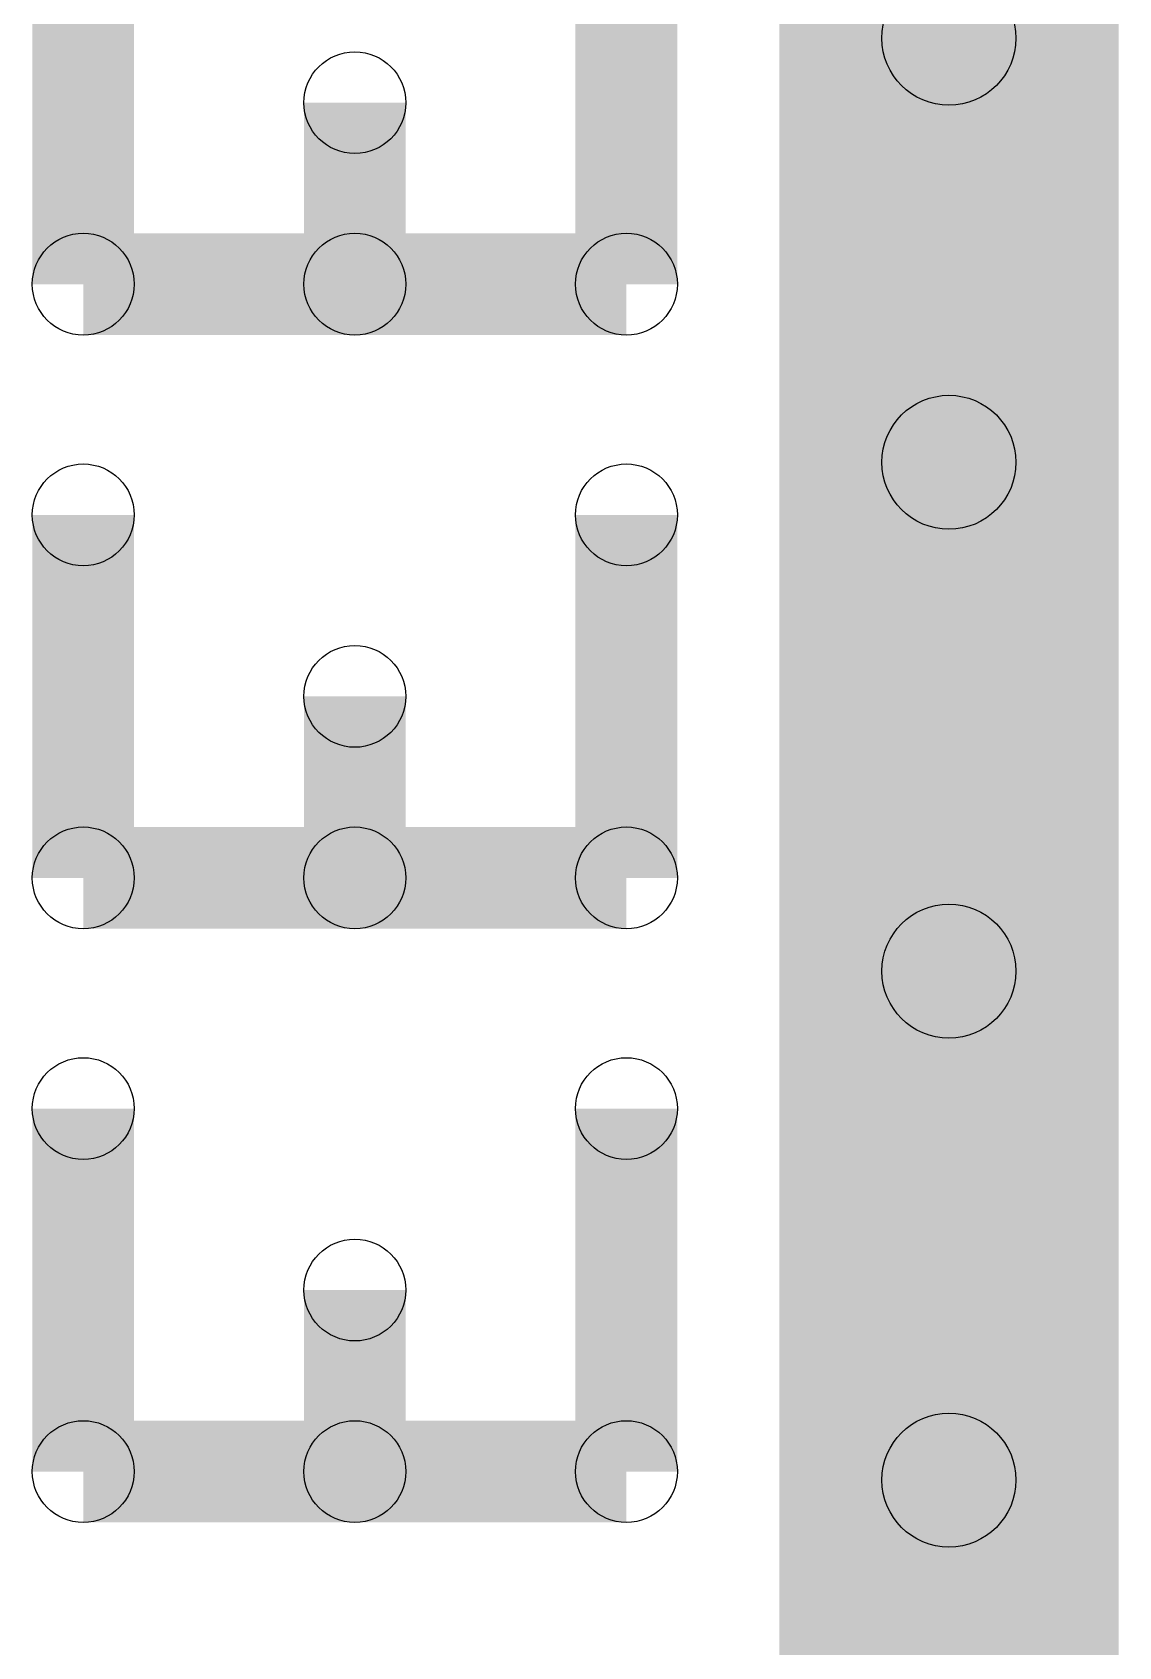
# Model space of a CAD drawing. Extents: x 0 to 126, y 0 to 22.
# Drawn here: x 7.899 to 9.525, y 10.558 to 12.976 of the extents above; entities that cross this region are included whole.
import ezdxf

# ---------------------------------------------------------------- set-up
doc = ezdxf.new("R2010")
doc.units = 0
doc.layers.get('0').update_dxf_attribs({"linetype": 'CONTINUOUS'})
for name, color, linetype in [('SEEEDSTUDIOXIAONRF52840V1_1_GTO', 10, 'CONTINUOUS'), ('SEEEDSTUDIOXIAONRF52840V1_1_GTS', 9, 'CONTINUOUS'), ('SEEEDSTUDIOXIAONRF52840V1_1_TXT', 12, 'CONTINUOUS')]:
    doc.layers.add(name, color=color, linetype=linetype)

# ---------------------------------------------------------------- blocks, each defined once
blk = doc.blocks.new('ROUND_19')
blk.add_circle((0, 0), 0.0762)
blk = doc.blocks.new('ROUND_85')
blk.add_circle((0, 0), 0.1003)

msp = doc.modelspace()

# ---------------------------------------------------------------- linework, layer by layer
at = {"layer": 'SEEEDSTUDIOXIAONRF52840V1_1_GTO', "const_width": 0.508}
msp.add_lwpolyline([(9.271, 16.3957), (9.271, 3.9497)], dxfattribs=at)
at = {"layer": 'SEEEDSTUDIOXIAONRF52840V1_1_GTS'}
for points, const_width in [([(9.2075, 9.5377), (9.2075, 15.8877)], 0.381), ([(7.9756, 12.5984), (7.9756, 13.13942)], 0.1524), ([(8.7884, 13.13942), (8.7884, 12.5984)], 0.1524), ([(8.382, 12.87018), (8.382, 12.5984)], 0.1524), ([(8.7884, 12.5984), (7.9756, 12.5984)], 0.1524), ([(7.9756, 11.7094), (7.9756, 12.25296)], 0.1524), ([(8.7884, 12.25296), (8.7884, 11.7094)], 0.1524), ([(8.382, 11.98118), (8.382, 11.7094)], 0.1524), ([(8.7884, 11.7094), (7.9756, 11.7094)], 0.1524), ([(7.9756, 10.8204), (7.9756, 11.36396)], 0.1524), ([(8.7884, 11.36396), (8.7884, 10.8204)], 0.1524), ([(8.382, 11.09218), (8.382, 10.8204)], 0.1524), ([(8.7884, 10.8204), (7.9756, 10.8204)], 0.1524)]:
    msp.add_lwpolyline(points, dxfattribs=dict(at, const_width=const_width))

# ---------------------------------------------------------------- block references
for p in [(8.382, 12.87018), (7.9756, 12.5984), (8.382, 12.5984), (8.7884, 12.5984), (7.9756, 12.25296), (8.7884, 12.25296), (8.382, 11.98118), (7.9756, 11.7094), (8.382, 11.7094), (8.7884, 11.7094), (7.9756, 11.36396), (8.7884, 11.36396), (8.382, 11.09218), (7.9756, 10.8204), (8.382, 10.8204), (8.7884, 10.8204)]:
    msp.add_blockref('ROUND_19', p, dxfattribs=at)
at = {"layer": 'SEEEDSTUDIOXIAONRF52840V1_1_TXT'}
for p in [(9.271, 12.9667), (9.271, 12.3317), (9.271, 11.5697), (9.271, 10.8077)]:
    msp.add_blockref('ROUND_85', p, dxfattribs=at)

doc.saveas('drawing.dxf')
